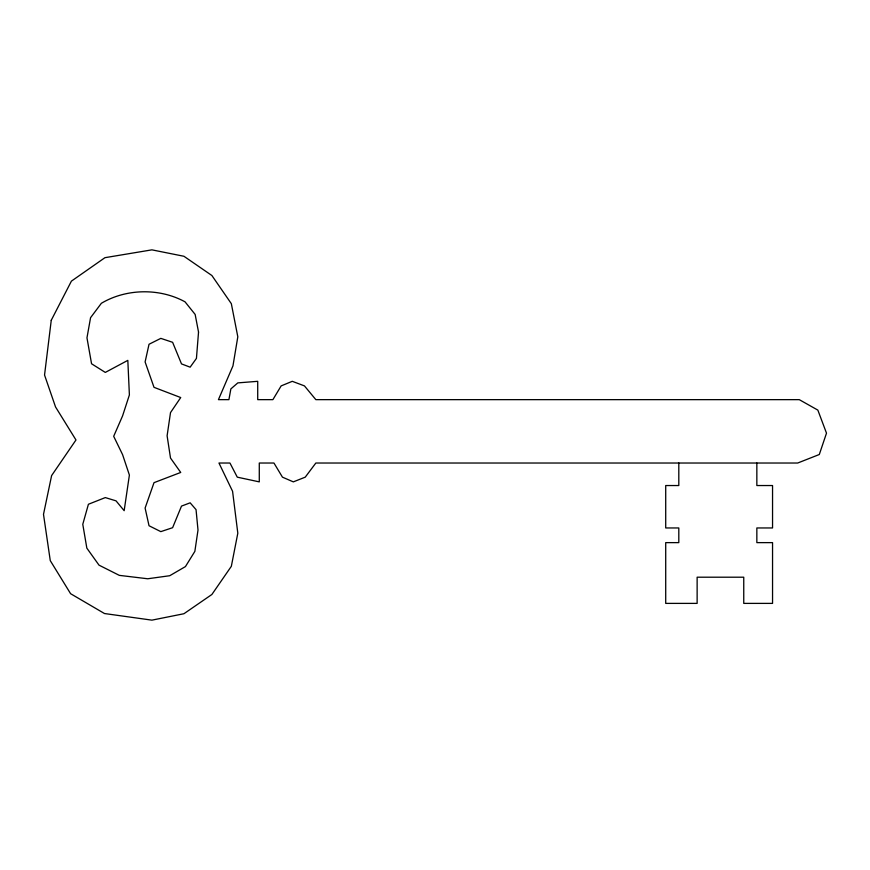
<?xml version="1.0" encoding="UTF-8"?>
<svg xmlns="http://www.w3.org/2000/svg" width="870" height="870" viewBox="0 0 870 870"><rect width="100%" height="100%" fill="white"/><g stroke="black" fill="none" stroke-linecap="round" stroke-linejoin="round"><path stroke-width="1.3" d="M756.846 463.025L756.846 485.536L772.549 485.536L772.549 527.959L756.846 527.959L756.846 542.63L772.549 542.63L772.549 603.389L743.752 603.389L743.752 577.201L697.131 577.201L697.131 603.389L665.713 603.389L665.713 542.63L678.807 542.63L678.807 527.959L665.713 527.959L665.713 485.536L678.807 485.536L678.807 463.025M198.534 332.079L196.435 358.407L190.149 367.173L181.504 363.899L172.608 342.301L160.819 338.365L149.031 344.259L145.105 361.942L154.012 387.335L180.721 397.557L170.509 412.608L167.105 435.783L170.509 458.044L180.721 472.443L154.012 482.665L145.105 508.058L149.031 525.741L160.819 531.635L172.608 527.698L181.504 506.101L190.149 502.827L196.044 509.635L198.001 530.058L194.858 551.373L185.44 566.587L169.726 575.722L147.726 578.768L119.31 575.364L99.017 565.152L86.837 548.133L82.781 524.295L88.414 504.263L105.303 497.586L116.036 500.859L124.16 510.679L129.391 475.063L122.583 454.64L113.687 436.305L122.583 415.882L129.391 394.936L127.825 360.365L105.303 372.414L91.557 363.769L86.967 337.843L90.567 317.68L101.377 303.282C126.302 288.481 159.601 287.937 185.038 301.836L195.152 314.44L198.534 332.079M51.254 320.269L44.544 375.035L55.549 406.975L75.973 439.981L51.613 475.585L43.5 514.344L50.275 560.639L70.6 593.699L104.487 613.535L151.913 620.147L183.929 613.731L211.888 594.482L231.333 566.326L237.814 533.201L232.573 491.3L218.957 463.025L229.952 463.025L237.282 477.162L259.282 481.871L259.282 463.025L273.952 463.025L282.456 477.162L293.331 481.871L305.239 477.162L315.843 463.025L797.692 463.025L819.301 454.51L826.5 433.162L817.854 410.118L799.269 399.645L315.843 399.645L304.456 385.899L292.276 381.321L281.151 385.899L272.897 399.645L257.716 399.645L257.716 381.321L237.814 382.887L230.865 388.912L228.908 399.645L218.435 399.645L232.964 365.868L237.814 336.799L231.333 303.673L211.888 275.518L183.929 256.269L151.913 249.853L104.944 257.683L71.394 281.151L51.254 320.269"/></g></svg>
